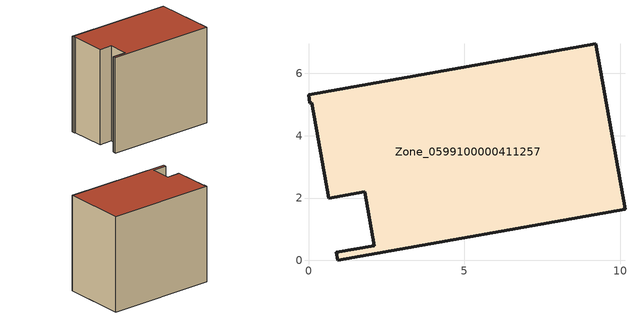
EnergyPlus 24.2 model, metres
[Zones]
Zone_0599100000411257
 floor ground (C_G): 9.21,6.95 10.15,1.64 0.93,0 0.89,0.27 2.11,0.47 1.81,2.2 0.66,1.99 0.11,5.05 0.04,5.04 0,5.3 z0
 wall outside (C_F): 0.04,5.04 0.11,5.05 0.66,1.99 1.81,2.2 2.11,0.47 0.89,0.27 0.93,0 10.15,1.64 9.21,6.95 0,5.3 0.04,5.04 z0:8.25
 roof outside (C_R): 0.93,0 10.15,1.64 9.21,6.95 0,5.3 0.04,5.04 0.11,5.05 0.66,1.99 1.81,2.2 2.11,0.47 0.89,0.27 z8.25
[BUILDING]
Pand.0599100000411257: North Axis=0; Terrain=City; Loads Convergence Tolerance Value=0.04; Temperature Convergence Tolerance Value=0.4; Solar Distribution=FullExterior; Maximum Number of Warmup Days=25; Minimum Number of Warmup Days=1
[Site:Location]
Rotterdam.The.Hague.AP_ZH_NLD Design_Conditions: Latitude=51.96; Longitude=4.45; Time Zone=1; Elevation=-4.5
[SITE:GROUNDTEMPERATURE:BUILDINGSURFACE]
18, 18, 18, 18, 18, 18, 18, 18, 18, 18, 18, 18
[MATERIAL] Thermal Absorptance=0.9; Solar Absorptance=0.7; Visible Absorptance=0.7
Name | Roughness | Thickness | Conductivity | Density | Specific Heat
G.TI.1992-2005 | MediumSmooth | 0.15 | 0.06 | 540 | 1210
F.TI.1992-2005 | Rough | 0.3 | 0.12 | 1920 | 840
R.TI.1992-2005 | MediumRough | 0.2 | 0.08 | 1500 | 1000
[CONSTRUCTION]
C_G: G.TI.1992-2005
C_F: F.TI.1992-2005
C_R: R.TI.1992-2005
[ZONE]
Zone_0599100000411257: Type=1; Multiplier=1; Ceiling Height=Autocalculate; Volume=Autocalculate; Floor Area=autocalculate; Part of Total Floor Area=Yes
[ZONEINFILTRATION:DESIGNFLOWRATE]
Infil_Zone_0599100000411257: Zone or ZoneList or Space or SpaceList=Zone_0599100000411257; Schedule=AlwaysOn; Design Flow Rate Calculation Method=Flow/Area; Flow Rate per Floor Area=0.0015; Constant Term Coefficient=1; Temperature Term Coefficient=0; Velocity Term Coefficient=0; Velocity Squared Term Coefficient=0
[HVACTEMPLATE:ZONE:IDEALLOADSAIRSYSTEM]
Zone_0599100000411257: Maximum Heating Supply Air Temperature=50; Minimum Cooling Supply Air Temperature=13; Maximum Heating Supply Air Humidity Ratio=0.0156; Minimum Cooling Supply Air Humidity Ratio=0.0077; Heating Limit=NoLimit; Cooling Limit=NoLimit; Dehumidification Control Type=ConstantSensibleHeatRatio; Cooling Sensible Heat Ratio=0.7; Dehumidification Setpoint=60; Humidification Control Type=None; Humidification Setpoint=30; Outdoor Air Method=None; Outdoor Air Flow Rate per Person=0.00944; Outdoor Air Flow Rate per Zone Floor Area=0; Outdoor Air Flow Rate per Zone=0; Demand Controlled Ventilation Type=None; Outdoor Air Economizer Type=NoEconomizer; Heat Recovery Type=None; Sensible Heat Recovery Effectiveness=0.7; Latent Heat Recovery Effectiveness=0.65
[ZONECONTROL:THERMOSTAT]
ThermostatControl_Zone_0599100000411257: Zone or ZoneList=Zone_0599100000411257; Control Type Schedule=DualSetpointControlType; Control 1=Thermostat_Zone_0599100000411257; Temperature Difference Between Cutout And Setpoint=0
[THERMOSTATSETPOINT:DUALSETPOINT]
Thermostat_Zone_0599100000411257: Heating Setpoint Temperature Schedule=HeatingSetpoint_Zone_0599100000411257; Cooling Setpoint Temperature Schedule=CoolingSetpoint_Zone_0599100000411257
[SCHEDULE:COMPACT]
HeatingSetpoint_Zone_0599100000411257: Through: 12/31, For: AllDays, Until: 24:00, 21
CoolingSetpoint_Zone_0599100000411257: Through: 12/31, For: AllDays, Until: 24:00, 24
DualSetpointControlType: Through: 12/31, For: AllDays, Until: 24:00, 4
AlwaysOn: Through: 12/31, For: AllDays, Until: 24:00, 1
